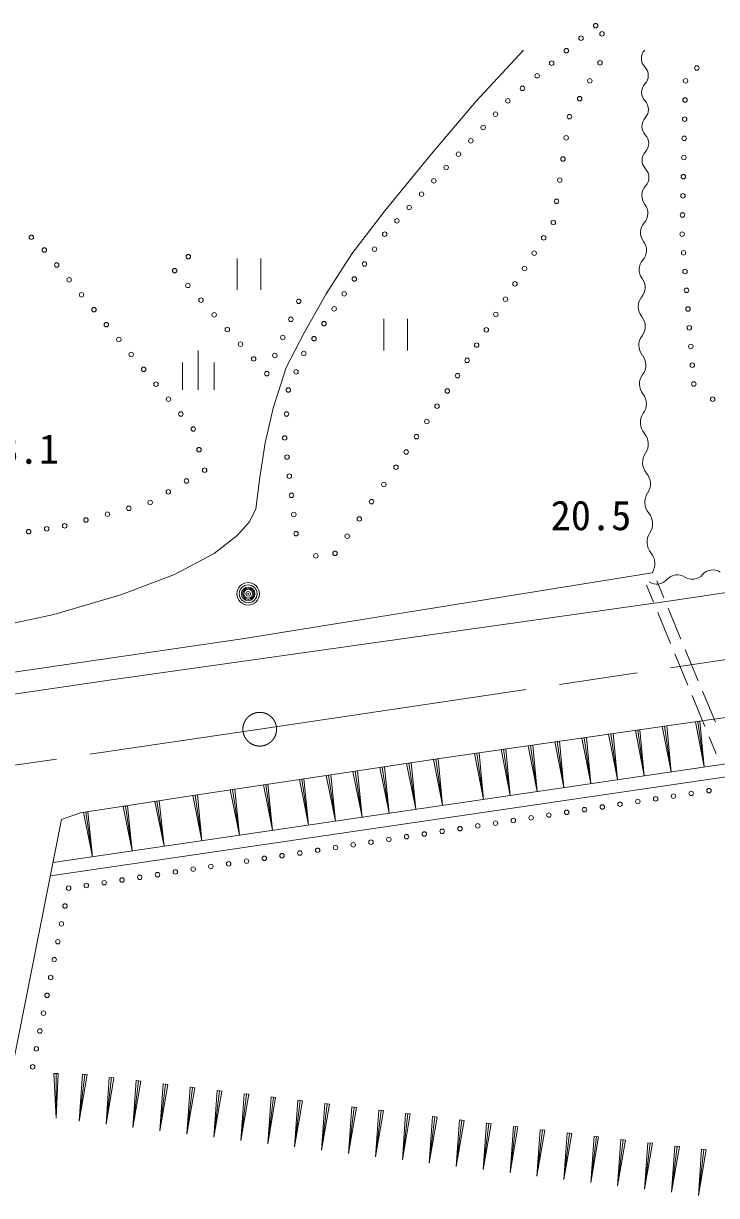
# Model space of a CAD drawing. Units: millimetres, scale not verified. Extents: x 40000 to 680000, y 20000 to 380000.
# Drawn here: x 160270 to 191140, y 270038 to 322230 of the extents above; entities that cross this region are included whole.
import ezdxf
from ezdxf.enums import TextEntityAlignment as Align

# ---------------------------------------------------------------- set-up
doc = ezdxf.new("R2010")
doc.units = ezdxf.units.MM
doc.header["$LTSCALE"] = 1000
doc.header["$PDMODE"] = 32
doc.header["$PDSIZE"] = 500
doc.linetypes.add('CHAIN', pattern=[18.5, 12, -1.5, 3.5, -1.5])
doc.layers.add('M-BMK', color=2, linetype='CHAIN', lineweight=13)
doc.layers.add('M-WORK', color=1, linetype='Continuous', lineweight=13)
doc.styles.add('ＭＳ ゴシック', font='')
doc.styles.get('ＭＳ ゴシック').set_extended_font_data('MS Gothic')

msp = doc.modelspace()

# ---------------------------------------------------------------- linework, layer by layer
at = {"layer": 'M-BMK'}
for p, q in [((170794, 290803), (267246, 305223)), ((71701, 276271), (170794, 290803))]:
    msp.add_line(p, q, dxfattribs=at)
msp.add_circle((170794, 290803), 750, dxfattribs=at)
at = {"layer": 'M-WORK'}
for p, q in [((180427, 318773), (182540, 321046)), ((178438, 316428), (180427, 318773)), ((176360, 313889), (178438, 316428)), ((174903, 311970), (176360, 313889)), ((169793, 311768), (169793, 310368)), ((170843, 310368), (170843, 311768)), ((173749, 310194), (174903, 311970)), ((172772, 308454), (173749, 310194)), ((176327, 309070), (176327, 307670)), ((177377, 307670), (177377, 309070)), ((171973, 306909), (172772, 308454)), ((168059, 305911), (168059, 307661)), ((167359, 305911), (167359, 307136)), ((168759, 305911), (168759, 307136)), ((171387, 305097), (171973, 306909)), ((171032, 303552), (171387, 305097)), ((170783, 301918), (171032, 303552)), ((170623, 300604), (170783, 301918)), ((189102, 296518), (218434, 300933)), ((170321, 300018), (170623, 300604)), ((169788, 299432), (170321, 300018)), ((168758, 298632), (169788, 299432)), ((167000, 297691), (168758, 298632)), ((164602, 296785), (167000, 297691)), ((170014, 294834), (188268, 297764)), ((188014, 297217), (188326, 296465)), ((188476, 297408), (188788, 296656)), ((161619, 295915), (164602, 296785)), ((164187, 293001), (189102, 296518)), ((188518, 296003), (189092, 294617)), ((188979, 296195), (189554, 294809)), ((157658, 295045), (161619, 295915)), ((155069, 292636), (170014, 294834)), ((189284, 294156), (189859, 292770)), ((189746, 294347), (190321, 292962)), ((161588, 284871), (219946, 293428)), ((190490, 291176), (206274, 293427)), ((109225, 284859), (164187, 293001)), ((161471, 284279), (219795, 292813)), ((190050, 292308), (190625, 290923)), ((190512, 292500), (191087, 291114)), ((178794, 289498), (190490, 291176)), ((187527, 290751), (187730, 290780)), ((187527, 290751), (187920, 288732)), ((187628, 290765), (187920, 288732)), ((187730, 290780), (187920, 288732)), ((188720, 290922), (188923, 290951)), ((188720, 290922), (189113, 288907)), ((188822, 290937), (189113, 288907)), ((188923, 290951), (189113, 288907)), ((190199, 291134), (190402, 291163)), ((190199, 291134), (190591, 289123)), ((190301, 291149), (190591, 289123)), ((190402, 291163), (190591, 289123)), ((183944, 290237), (184149, 290266)), ((183944, 290237), (184340, 288207)), ((184046, 290251), (184340, 288207)), ((184149, 290266), (184340, 288207)), ((185139, 290408), (185343, 290437)), ((185139, 290408), (185534, 288382)), ((185241, 290423), (185534, 288382)), ((185343, 290437), (185534, 288382)), ((186333, 290579), (186537, 290609)), ((186333, 290579), (186727, 288557)), ((186435, 290594), (186727, 288557)), ((186537, 290609), (186727, 288557)), ((190817, 290461), (191128, 289709)), ((180359, 289722), (180564, 289752)), ((180359, 289722), (180756, 287681)), ((180461, 289737), (180756, 287681)), ((180564, 289752), (180756, 287681)), ((181554, 289894), (181759, 289923)), ((181554, 289894), (181951, 287857)), ((181657, 289908), (181951, 287857)), ((181759, 289923), (181951, 287857)), ((182749, 290065), (182954, 290095)), ((182749, 290065), (183146, 288032)), ((182852, 290080), (183146, 288032)), ((182954, 290095), (183146, 288032)), ((167730, 287837), (178794, 289498)), ((177334, 289278), (177539, 289309)), ((177334, 289278), (177745, 287240)), ((177437, 289294), (177745, 287240)), ((177539, 289309), (177745, 287240)), ((178528, 289458), (178734, 289489)), ((178528, 289458), (178940, 287415)), ((178631, 289473), (178940, 287415)), ((178734, 289489), (178940, 287415)), ((173754, 288741), (173958, 288772)), ((173754, 288741), (174163, 286715)), ((173856, 288757), (174163, 286715)), ((173958, 288772), (174163, 286715)), ((174947, 288920), (175152, 288951)), ((174947, 288920), (175356, 286890)), ((175049, 288936), (175356, 286890)), ((175152, 288951), (175356, 286890)), ((176140, 289099), (176345, 289130)), ((176140, 289099), (176551, 287065)), ((176243, 289115), (176551, 287065)), ((176345, 289130), (176551, 287065)), ((169482, 288100), (169685, 288131)), ((169482, 288100), (169888, 286085)), ((169584, 288115), (169888, 286085)), ((169685, 288131), (169888, 286085)), ((170958, 288322), (171161, 288352)), ((170958, 288322), (171365, 286303)), ((171059, 288337), (171365, 286303)), ((171161, 288352), (171365, 286303)), ((172562, 288562), (172765, 288593)), ((172562, 288562), (172969, 286540)), ((172663, 288578), (172969, 286540)), ((172765, 288593), (172969, 286540)), ((162810, 287073), (167730, 287837)), ((166118, 287587), (166318, 287618)), ((166118, 287587), (166530, 285593)), ((166218, 287602), (166530, 285593)), ((166318, 287618), (166530, 285593)), ((167814, 287850), (168017, 287880)), ((167814, 287850), (168220, 285839)), ((167916, 287865), (168220, 285839)), ((168017, 287880), (168220, 285839)), ((161966, 286780), (162810, 287073)), ((162944, 287094), (163143, 287125)), ((162944, 287094), (163352, 285120)), ((163043, 287110), (163352, 285120)), ((163143, 287125), (163352, 285120)), ((164709, 287368), (164909, 287399)), ((164709, 287368), (165119, 285384)), ((164809, 287384), (165119, 285384)), ((164909, 287399), (165119, 285384)), ((159715, 275405), (161966, 286780)), ((161623, 275476), (161823, 275477)), ((161623, 275476), (161733, 273477)), ((161723, 275477), (161733, 273477)), ((161823, 275477), (161733, 273477)), ((162895, 275447), (162746, 273356)), ((162998, 275434), (162746, 273356)), ((163102, 275422), (162746, 273356)), ((162895, 275447), (163102, 275422)), ((164095, 275301), (163947, 273211)), ((164199, 275288), (163947, 273211)), ((164303, 275276), (163947, 273211)), ((164095, 275301), (164303, 275276)), ((165296, 275155), (165147, 273067)), ((165399, 275143), (165147, 273067)), ((165503, 275130), (165147, 273067)), ((165296, 275155), (165503, 275130)), ((166496, 275010), (166348, 272922)), ((166600, 274997), (166348, 272922)), ((166703, 274984), (166348, 272922)), ((166496, 275010), (166703, 274984)), ((167696, 274864), (167548, 272778)), ((167800, 274851), (167548, 272778)), ((167904, 274839), (167548, 272778)), ((167696, 274864), (167904, 274839)), ((168896, 274718), (168748, 272634)), ((169000, 274706), (168748, 272634)), ((169104, 274693), (168748, 272634)), ((168896, 274718), (169104, 274693)), ((170096, 274572), (169948, 272489)), ((170200, 274560), (169948, 272489)), ((170303, 274547), (169948, 272489)), ((170096, 274572), (170303, 274547)), ((171296, 274427), (171148, 272345)), ((171400, 274414), (171148, 272345)), ((171503, 274402), (171148, 272345)), ((171296, 274427), (171503, 274402)), ((172496, 274281), (172348, 272201)), ((172599, 274269), (172348, 272201)), ((172703, 274256), (172348, 272201)), ((172496, 274281), (172703, 274256)), ((173695, 274135), (173548, 272056)), ((173799, 274123), (173548, 272056)), ((173902, 274110), (173548, 272056)), ((173695, 274135), (173902, 274110)), ((174895, 273990), (174747, 271912)), ((174998, 273977), (174747, 271912)), ((175101, 273965), (174747, 271912)), ((174895, 273990), (175101, 273965)), ((176094, 273844), (175947, 271768)), ((176197, 273832), (175947, 271768)), ((176301, 273819), (175947, 271768)), ((176094, 273844), (176301, 273819)), ((177293, 273699), (177146, 271624)), ((177396, 273686), (177146, 271624)), ((177500, 273674), (177146, 271624)), ((177293, 273699), (177500, 273674)), ((178492, 273553), (178345, 271479)), ((178595, 273541), (178345, 271479)), ((178699, 273528), (178345, 271479)), ((178492, 273553), (178699, 273528)), ((179691, 273408), (179544, 271335)), ((179794, 273395), (179544, 271335)), ((179897, 273383), (179544, 271335)), ((179691, 273408), (179897, 273383)), ((180890, 273262), (180743, 271191)), ((180993, 273250), (180743, 271191)), ((181096, 273237), (180743, 271191)), ((180890, 273262), (181096, 273237)), ((182089, 273116), (181942, 271047)), ((182192, 273104), (181942, 271047)), ((182294, 273092), (181942, 271047)), ((182089, 273116), (182294, 273092)), ((183287, 272971), (183140, 270902)), ((183287, 272971), (183493, 272946)), ((183390, 272958), (183140, 270902)), ((183493, 272946), (183140, 270902)), ((184486, 272825), (184339, 270758)), ((184588, 272813), (184339, 270758)), ((184691, 272801), (184339, 270758)), ((184486, 272825), (184691, 272801)), ((185684, 272680), (185537, 270614)), ((185787, 272668), (185537, 270614)), ((185889, 272655), (185537, 270614)), ((185684, 272680), (185889, 272655)), ((186882, 272535), (186735, 270470)), ((186985, 272522), (186735, 270470)), ((187087, 272510), (186735, 270470)), ((186882, 272535), (187087, 272510)), ((188080, 272389), (187934, 270326)), ((188183, 272377), (187934, 270326)), ((188285, 272364), (187934, 270326)), ((188080, 272389), (188285, 272364)), ((189278, 272244), (189131, 270182)), ((189380, 272231), (189131, 270182)), ((189483, 272219), (189131, 270182)), ((189278, 272244), (189483, 272219)), ((190476, 272098), (190329, 270038)), ((190578, 272086), (190329, 270038)), ((190680, 272073), (190329, 270038)), ((190476, 272098), (190680, 272073))]:
    msp.add_line(p, q, dxfattribs=at)
for centre, radius in [((185753, 322130), 100), ((185102, 321573), 100), ((186035, 321765), 100), ((184450, 321016), 100), ((183798, 320458), 100), ((185946, 320478), 100), ((183147, 319901), 100), ((190261, 320243), 100), ((182495, 319343), 100), ((185493, 319678), 100), ((189756, 319676), 100), ((185040, 318879), 100), ((189737, 318823), 100), ((181843, 318786), 100), ((181294, 318192), 100), ((184587, 318080), 100), ((189718, 317970), 100), ((180746, 317598), 100), ((180197, 317004), 100), ((184443, 317137), 100), ((189700, 317116), 100), ((179648, 316410), 100), ((184299, 316194), 100), ((189681, 316263), 100), ((179099, 315815), 100), ((178550, 315221), 100), ((184156, 315251), 100), ((189662, 315410), 100), ((178002, 314627), 100), ((184012, 314308), 100), ((189643, 314557), 100), ((177453, 314033), 100), ((189624, 313703), 100), ((176904, 313439), 100), ((183868, 313365), 100), ((160619, 312709), 100), ((176355, 312845), 100), ((183442, 312683), 100), ((189606, 312850), 100), ((161200, 312139), 100), ((175906, 312181), 100), ((189671, 312016), 100), ((167611, 311842), 100), ((175456, 311516), 100), ((183015, 312000), 100), ((161753, 311475), 100), ((167008, 311220), 100), ((182589, 311318), 100), ((189736, 311182), 100), ((162306, 310811), 100), ((167594, 310565), 100), ((175007, 310852), 100), ((182163, 310636), 100), ((162858, 310148), 100), ((174557, 310188), 100), ((181737, 309954), 100), ((189800, 310347), 100), ((163411, 309484), 100), ((168180, 309911), 100), ((172531, 309858), 100), ((174107, 309523), 100), ((189865, 309513), 100), ((168766, 309256), 100), ((172176, 309053), 100), ((181310, 309272), 100), ((163964, 308820), 100), ((169352, 308602), 100), ((173658, 308859), 100), ((180884, 308590), 100), ((189930, 308679), 100), ((164517, 308156), 100), ((169938, 307947), 100), ((171821, 308248), 100), ((173208, 308195), 100), ((180458, 307908), 100), ((189995, 307845), 100), ((165070, 307492), 100), ((171466, 307443), 100), ((172759, 307530), 100), ((165622, 306829), 100), ((170524, 307292), 100), ((180032, 307226), 100), ((190060, 307011), 100), ((171110, 306638), 100), ((172412, 306718), 100), ((179605, 306544), 100), ((166175, 306165), 100), ((172066, 305905), 100), ((179148, 305865), 100), ((190125, 306176), 100), ((166728, 305501), 100), ((190964, 305497), 100), ((167281, 304837), 100), ((171986, 304839), 100), ((178691, 305186), 100), ((178233, 304506), 100), ((167833, 304173), 100), ((171906, 303774), 100), ((177776, 303827), 100), ((168087, 303254), 100), ((177319, 303148), 100), ((172007, 302921), 100), ((168340, 302335), 100), ((176861, 302468), 100), ((167532, 301856), 100), ((172109, 302069), 100), ((176318, 301701), 100), ((166723, 301376), 100), ((172210, 301216), 100), ((164963, 300637), 100), ((165915, 300897), 100), ((175774, 300934), 100), ((163058, 300117), 100), ((164011, 300377), 100), ((172311, 300364), 100), ((175231, 300167), 100), ((160501, 299598), 100), ((161303, 299728), 100), ((162106, 299858), 100), ((172412, 299511), 100), ((174687, 299399), 100), ((173292, 298526), 100), ((174144, 298632), 100), ((170279, 296833), 500), ((170279, 296833), 400), ((170279, 296833), 300), ((170279, 296833), 200), ((170279, 296833), 100), ((170279, 296833), 20), ((190803, 288065), 100), ((187634, 287583), 100), ((188426, 287703), 100), ((189219, 287824), 100), ((190011, 287945), 100), ((183673, 286980), 100), ((184465, 287101), 100), ((185257, 287221), 100), ((186050, 287342), 100), ((186842, 287462), 100), ((180504, 286498), 100), ((181296, 286619), 100), ((182088, 286739), 100), ((182880, 286860), 100), ((177334, 286016), 100), ((178127, 286137), 100), ((178919, 286257), 100), ((179711, 286378), 100), ((173373, 285414), 100), ((174165, 285534), 100), ((174958, 285655), 100), ((175750, 285775), 100), ((176542, 285896), 100), ((170204, 284931), 100), ((170996, 285052), 100), ((171788, 285173), 100), ((172581, 285293), 100), ((167035, 284449), 100), ((167827, 284570), 100), ((168619, 284690), 100), ((169412, 284811), 100), ((163073, 283847), 100), ((163866, 283967), 100), ((164658, 284088), 100), ((165450, 284208), 100), ((166242, 284329), 100), ((162281, 283726), 100), ((162121, 282931), 100), ((161961, 282135), 100), ((161801, 281340), 100), ((161642, 280545), 100), ((161482, 279749), 100), ((161322, 278954), 100), ((161162, 278158), 100), ((161002, 277363), 100), ((160842, 276568), 100), ((160682, 275772), 100)]:
    msp.add_circle(centre, radius, dxfattribs=at)
for centre, radius, start, end in [((188344, 320672), 551, 137.087, 223.6702), ((187547, 319911), 551, 317.087, 43.6702), ((188354, 319160), 551, 137.087, 223.6702), ((187557, 318399), 551, 317.087, 43.6702), ((188364, 317648), 551, 137.087, 223.6702), ((187567, 316887), 551, 317.087, 43.6702), ((188374, 316136), 551, 137.087, 223.6702), ((187577, 315375), 551, 317.087, 43.6702), ((188459, 314568), 644, 137.943, 217.7465), ((187440, 313780), 644, 317.943, 37.7465), ((188397, 312917), 644, 137.943, 217.7465), ((187378, 312128), 644, 317.943, 37.7465), ((188334, 311265), 644, 137.943, 217.7465), ((187316, 310476), 644, 317.943, 37.7465), ((188346, 309622), 695, 142.5308, 219.2388), ((187269, 308742), 695, 322.5308, 39.2388), ((188372, 307897), 695, 142.5308, 219.2388), ((187296, 307017), 695, 322.5308, 39.2388), ((188399, 306172), 695, 142.5308, 219.2388), ((187322, 305292), 695, 322.5308, 39.2388), ((188482, 304458), 734, 145.8994, 220.4488), ((187364, 303505), 734, 325.8994, 40.4488), ((188580, 302682), 734, 145.8994, 220.4488), ((187463, 301729), 734, 325.8994, 40.4488), ((188679, 300905), 734, 145.8994, 220.4488), ((187561, 299952), 734, 325.8994, 40.4488), ((188777, 299129), 734, 145.8994, 220.4488), ((187660, 298176), 734, 325.8994, 40.4488), ((189387, 297072), 607, 56.6487, 138.9698), ((190055, 298086), 607, 236.6488, 318.9698), ((190970, 297289), 607, 56.6487, 138.9698), ((188471, 297869), 607, 236.6488, 318.9698)]:
    msp.add_arc(centre, radius, start, end, dxfattribs=at)
msp.add_point((170279, 296833), dxfattribs=at)

# ---------------------------------------------------------------- texts
at = {"layer": 'M-WORK', "style": 'ＭＳ ゴシック'}
for s, p in [('23.1', (158265, 303283)), ('20.5', (183750, 300325))]:
    msp.add_text(s, height=1320, dxfattribs=at).set_placement(p, align=Align.MIDDLE_LEFT)

doc.saveas('drawing.dxf')
